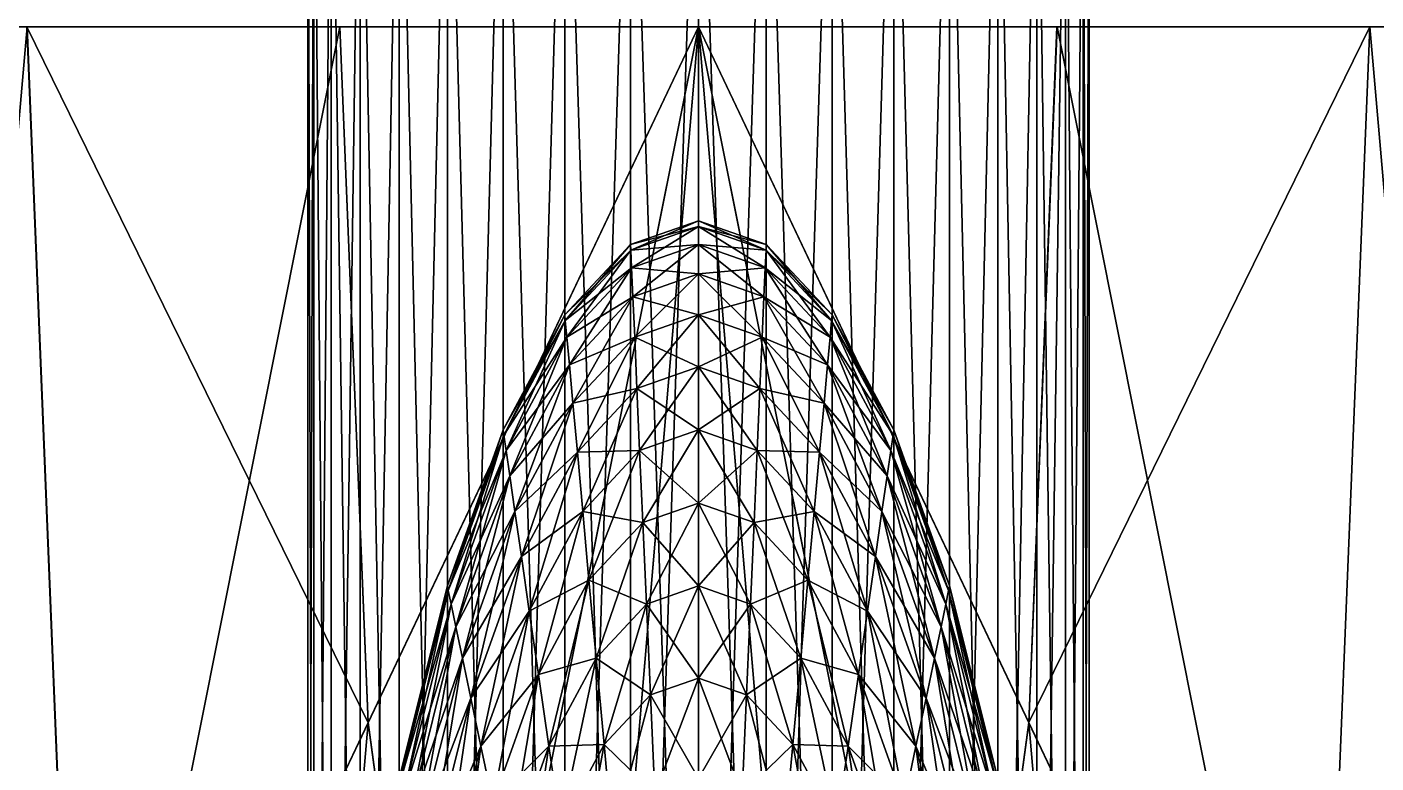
# Model space of a CAD drawing. Header units: metres. Extents: x -4.87 to 4.87, y -6.04 to 1.46.
# Drawn here: x -0.688 to 0.694, y -1.798 to -1.044 of the extents above; entities that cross this region are included whole.
import ezdxf

# ---------------------------------------------------------------- set-up
doc = ezdxf.new("R2010")
doc.units = ezdxf.units.M

msp = doc.modelspace()

# ---------------------------------------------------------------- linework, layer by layer
at = {"layer": 'Cylinder 2'}
for points in [[(-0.4, -2.8259, 0.3561), (-0.3939, -0.6859, 0.4256), (-0.3939, -2.8259, 0.4256)], [(-0.4, -2.8259, 0.3561), (-0.4, -0.6859, 0.3561), (-0.3939, -0.6859, 0.4256)], [(-0.3939, -2.8259, 0.2867), (-0.4, -0.6859, 0.3561), (-0.4, -2.8259, 0.3561)], [(-0.3939, -2.8259, 0.2867), (-0.3939, -0.6859, 0.2867), (-0.4, -0.6859, 0.3561)], [(-0.3939, -2.8259, 0.4256), (-0.3759, -0.6859, 0.4929), (-0.3759, -2.8259, 0.4929)], [(-0.3939, -2.8259, 0.4256), (-0.3939, -0.6859, 0.4256), (-0.3759, -0.6859, 0.4929)], [(-0.3759, -2.8259, 0.2193), (-0.3939, -0.6859, 0.2867), (-0.3939, -2.8259, 0.2867)], [(-0.3759, -2.8259, 0.2193), (-0.3759, -0.6859, 0.2193), (-0.3939, -0.6859, 0.2867)], [(-0.3759, -2.8259, 0.4929), (-0.3464, -0.6859, 0.5561), (-0.3464, -2.8259, 0.5561)], [(-0.3759, -2.8259, 0.4929), (-0.3759, -0.6859, 0.4929), (-0.3464, -0.6859, 0.5561)], [(-0.3464, -2.8259, 0.1561), (-0.3759, -0.6859, 0.2193), (-0.3759, -2.8259, 0.2193)], [(-0.3464, -2.8259, 0.1561), (-0.3464, -0.6859, 0.1561), (-0.3759, -0.6859, 0.2193)], [(-0.3464, -2.8259, 0.5561), (-0.3064, -0.6859, 0.6132), (-0.3064, -2.8259, 0.6132)], [(-0.3464, -2.8259, 0.5561), (-0.3464, -0.6859, 0.5561), (-0.3064, -0.6859, 0.6132)], [(-0.3064, -2.8259, 0.099), (-0.3464, -0.6859, 0.1561), (-0.3464, -2.8259, 0.1561)], [(-0.3064, -2.8259, 0.099), (-0.3064, -0.6859, 0.099), (-0.3464, -0.6859, 0.1561)], [(-0.3064, -2.8259, 0.6132), (-0.2571, -0.6859, 0.6625), (-0.2571, -2.8259, 0.6625)], [(-0.3064, -2.8259, 0.6132), (-0.3064, -0.6859, 0.6132), (-0.2571, -0.6859, 0.6625)], [(-0.2571, -2.8259, 0.0497), (-0.3064, -0.6859, 0.099), (-0.3064, -2.8259, 0.099)], [(-0.2571, -2.8259, 0.0497), (-0.2571, -0.6859, 0.0497), (-0.3064, -0.6859, 0.099)], [(-0.2571, -2.8259, 0.6625), (-0.2, -0.6859, 0.7025), (-0.2, -2.8259, 0.7025)], [(-0.2571, -2.8259, 0.6625), (-0.2571, -0.6859, 0.6625), (-0.2, -0.6859, 0.7025)], [(-0.2, -2.8259, 0.0097), (-0.2571, -0.6859, 0.0497), (-0.2571, -2.8259, 0.0497)], [(-0.2, -2.8259, 0.0097), (-0.2, -0.6859, 0.0097), (-0.2571, -0.6859, 0.0497)], [(-0.2, -2.8259, 0.7025), (-0.1368, -0.6859, 0.732), (-0.1368, -2.8259, 0.732)], [(-0.2, -2.8259, 0.7025), (-0.2, -0.6859, 0.7025), (-0.1368, -0.6859, 0.732)], [(-0.1368, -2.8259, -0.0198), (-0.2, -0.6859, 0.0097), (-0.2, -2.8259, 0.0097)], [(-0.1368, -2.8259, -0.0198), (-0.1368, -0.6859, -0.0198), (-0.2, -0.6859, 0.0097)], [(-0.1368, -2.8259, 0.732), (-0.0695, -0.6859, 0.75), (-0.0695, -2.8259, 0.75)], [(-0.1368, -2.8259, 0.732), (-0.1368, -0.6859, 0.732), (-0.0695, -0.6859, 0.75)], [(-0.0695, -2.8259, -0.0378), (-0.1368, -0.6859, -0.0198), (-0.1368, -2.8259, -0.0198)], [(-0.0695, -2.8259, -0.0378), (-0.0695, -0.6859, -0.0378), (-0.1368, -0.6859, -0.0198)], [(-0.0695, -2.8259, 0.75), (0, -0.6859, 0.7561), (0, -2.8259, 0.7561)], [(-0.0695, -2.8259, 0.75), (-0.0695, -0.6859, 0.75), (0, -0.6859, 0.7561)], [(0, -2.8259, -0.0439), (-0.0695, -0.6859, -0.0378), (-0.0695, -2.8259, -0.0378)], [(0, -2.8259, -0.0439), (0, -0.6859, -0.0439), (-0.0695, -0.6859, -0.0378)], [(0.0695, -2.8259, -0.0378), (0, -0.6859, -0.0439), (0, -2.8259, -0.0439)], [(0.0695, -2.8259, -0.0378), (0.0695, -0.6859, -0.0378), (0, -0.6859, -0.0439)], [(0, -2.8259, 0.7561), (0.0695, -0.6859, 0.75), (0.0695, -2.8259, 0.75)], [(0, -2.8259, 0.7561), (0, -0.6859, 0.7561), (0.0695, -0.6859, 0.75)], [(0.1368, -2.8259, -0.0198), (0.0695, -0.6859, -0.0378), (0.0695, -2.8259, -0.0378)], [(0.1368, -2.8259, -0.0198), (0.1368, -0.6859, -0.0198), (0.0695, -0.6859, -0.0378)], [(0.0695, -2.8259, 0.75), (0.1368, -0.6859, 0.732), (0.1368, -2.8259, 0.732)], [(0.0695, -2.8259, 0.75), (0.0695, -0.6859, 0.75), (0.1368, -0.6859, 0.732)], [(0.2, -2.8259, 0.0097), (0.1368, -0.6859, -0.0198), (0.1368, -2.8259, -0.0198)], [(0.2, -2.8259, 0.0097), (0.2, -0.6859, 0.0097), (0.1368, -0.6859, -0.0198)], [(0.1368, -2.8259, 0.732), (0.2, -0.6859, 0.7025), (0.2, -2.8259, 0.7025)], [(0.1368, -2.8259, 0.732), (0.1368, -0.6859, 0.732), (0.2, -0.6859, 0.7025)], [(0.2571, -2.8259, 0.0497), (0.2, -0.6859, 0.0097), (0.2, -2.8259, 0.0097)], [(0.2571, -2.8259, 0.0497), (0.2571, -0.6859, 0.0497), (0.2, -0.6859, 0.0097)], [(0.2, -2.8259, 0.7025), (0.2571, -0.6859, 0.6625), (0.2571, -2.8259, 0.6625)], [(0.2, -2.8259, 0.7025), (0.2, -0.6859, 0.7025), (0.2571, -0.6859, 0.6625)], [(0.3064, -2.8259, 0.099), (0.2571, -0.6859, 0.0497), (0.2571, -2.8259, 0.0497)], [(0.3064, -2.8259, 0.099), (0.3064, -0.6859, 0.099), (0.2571, -0.6859, 0.0497)], [(0.2571, -2.8259, 0.6625), (0.3064, -0.6859, 0.6132), (0.3064, -2.8259, 0.6132)], [(0.2571, -2.8259, 0.6625), (0.2571, -0.6859, 0.6625), (0.3064, -0.6859, 0.6132)], [(0.3464, -2.8259, 0.1561), (0.3064, -0.6859, 0.099), (0.3064, -2.8259, 0.099)], [(0.3464, -2.8259, 0.1561), (0.3464, -0.6859, 0.1561), (0.3064, -0.6859, 0.099)], [(0.3064, -2.8259, 0.6132), (0.3464, -0.6859, 0.5561), (0.3464, -2.8259, 0.5561)], [(0.3064, -2.8259, 0.6132), (0.3064, -0.6859, 0.6132), (0.3464, -0.6859, 0.5561)], [(0.3759, -2.8259, 0.2193), (0.3464, -0.6859, 0.1561), (0.3464, -2.8259, 0.1561)], [(0.3759, -2.8259, 0.2193), (0.3759, -0.6859, 0.2193), (0.3464, -0.6859, 0.1561)], [(0.3464, -2.8259, 0.5561), (0.3759, -0.6859, 0.4929), (0.3759, -2.8259, 0.4929)], [(0.3464, -2.8259, 0.5561), (0.3464, -0.6859, 0.5561), (0.3759, -0.6859, 0.4929)], [(0.3939, -2.8259, 0.2867), (0.3759, -0.6859, 0.2193), (0.3759, -2.8259, 0.2193)], [(0.3939, -2.8259, 0.2867), (0.3939, -0.6859, 0.2867), (0.3759, -0.6859, 0.2193)], [(0.3759, -2.8259, 0.4929), (0.3939, -0.6859, 0.4256), (0.3939, -2.8259, 0.4256)], [(0.3759, -2.8259, 0.4929), (0.3759, -0.6859, 0.4929), (0.3939, -0.6859, 0.4256)], [(0.4, -2.8259, 0.3561), (0.3939, -0.6859, 0.2867), (0.3939, -2.8259, 0.2867)], [(0.4, -2.8259, 0.3561), (0.4, -0.6859, 0.3561), (0.3939, -0.6859, 0.2867)], [(0.3939, -2.8259, 0.4256), (0.4, -0.6859, 0.3561), (0.4, -2.8259, 0.3561)], [(0.3939, -2.8259, 0.4256), (0.3939, -0.6859, 0.4256), (0.4, -0.6859, 0.3561)]]:
    msp.add_3dface(points, dxfattribs=at)
at = {"layer": 'Sphere'}
for points in [[(-0.6333, -2.3787, 0.5163), (-0.9141, -1.044, 0.3591), (-0.6875, -1.044, 0.5163)], [(-0.6333, -2.3787, 0.5163), (-0.8419, -2.8186, 0.3591), (-0.9141, -1.044, 0.3591)], [(-0.8419, -2.8185, -0.0608), (-0.6874, -1.044, -0.2181), (-0.914, -1.044, -0.0608)], [(-0.8419, -2.8185, -0.0608), (-0.6332, -2.3786, -0.2181), (-0.6874, -1.044, -0.2181)], [(-0.3382, -1.7569, 0.6149), (-0.6875, -1.044, 0.5163), (-0.3672, -1.044, 0.6149)], [(-0.3382, -1.7569, 0.6149), (-0.6333, -2.3787, 0.5163), (-0.6875, -1.044, 0.5163)], [(-0.6332, -2.3786, -0.2181), (-0.3671, -1.044, -0.3167), (-0.6874, -1.044, -0.2181)], [(-0.6332, -2.3786, -0.2181), (-0.3382, -1.7567, -0.3167), (-0.3671, -1.044, -0.3167)], [(0, -1.044, 0.6491), (-0.3672, -1.044, 0.6149), (0, -1.044, 0.6491)], [(0, -1.044, 0.6491), (-0.3382, -1.7569, 0.6149), (-0.3672, -1.044, 0.6149)], [(-0.3382, -1.7567, -0.3167), (0, -1.044, -0.3509), (-0.3671, -1.044, -0.3167)], [(0, -1.044, 0.6491), (-0.3382, -1.7569, 0.6149), (0, -1.044, 0.6491)], [(0, -1.044, 0.6491), (-0.2593, -2.3406, 0.6149), (-0.3382, -1.7569, 0.6149)], [(-0.3382, -1.7567, -0.3167), (0, -1.044, -0.3509), (0, -1.044, -0.3509)], [(-0.2593, -2.3404, -0.3167), (0, -1.044, -0.3509), (-0.3382, -1.7567, -0.3167)], [(0, -1.044, 0.6491), (-0.2593, -2.3406, 0.6149), (0, -1.044, 0.6491)], [(0, -1.044, 0.6491), (-0.1426, -2.7351, 0.6149), (-0.2593, -2.3406, 0.6149)], [(-0.2593, -2.3404, -0.3167), (0, -1.044, -0.3509), (0, -1.044, -0.3509)], [(-0.1425, -2.7348, -0.3167), (0, -1.044, -0.3509), (-0.2593, -2.3404, -0.3167)], [(0, -1.044, 0.6491), (-0.1426, -2.7351, 0.6149), (0, -1.044, 0.6491)], [(0, -1.044, 0.6491), (0, -2.8799, 0.6149), (-0.1426, -2.7351, 0.6149)], [(-0.1425, -2.7348, -0.3167), (0, -1.044, -0.3509), (0, -1.044, -0.3509)], [(0, -2.8796, -0.3167), (0, -1.044, -0.3509), (-0.1425, -2.7348, -0.3167)], [(0, -1.044, 0.6491), (0, -2.8799, 0.6149), (0, -1.044, 0.6491)], [(0, -1.044, 0.6491), (0.1426, -2.7351, 0.6149), (0, -2.8799, 0.6149)], [(0, -1.044, 0.6491), (0.1426, -2.7351, 0.6149), (0, -1.044, 0.6491)], [(0, -1.044, 0.6491), (0.2593, -2.3406, 0.6149), (0.1426, -2.7351, 0.6149)], [(0, -1.044, 0.6491), (0.2593, -2.3406, 0.6149), (0, -1.044, 0.6491)], [(0, -1.044, 0.6491), (0.3382, -1.7569, 0.6149), (0.2593, -2.3406, 0.6149)], [(0, -1.044, 0.6491), (0.3382, -1.7569, 0.6149), (0, -1.044, 0.6491)], [(0, -1.044, 0.6491), (0.3672, -1.044, 0.6149), (0.3382, -1.7569, 0.6149)], [(0, -2.8796, -0.3167), (0, -1.044, -0.3509), (0, -1.044, -0.3509)], [(0.1426, -2.7348, -0.3167), (0, -1.044, -0.3509), (0, -2.8796, -0.3167)], [(0.1426, -2.7348, -0.3167), (0, -1.044, -0.3509), (0, -1.044, -0.3509)], [(0.2593, -2.3404, -0.3167), (0, -1.044, -0.3509), (0.1426, -2.7348, -0.3167)], [(0.2593, -2.3404, -0.3167), (0, -1.044, -0.3509), (0, -1.044, -0.3509)], [(0.3382, -1.7567, -0.3167), (0, -1.044, -0.3509), (0.2593, -2.3404, -0.3167)], [(0.3382, -1.7567, -0.3167), (0, -1.044, -0.3509), (0, -1.044, -0.3509)], [(0.3671, -1.044, -0.3167), (0, -1.044, -0.3509), (0.3382, -1.7567, -0.3167)], [(0.3671, -1.044, -0.3167), (0, -1.044, -0.3509), (0, -1.044, -0.3509)], [(0.3672, -1.044, 0.6149), (0.6333, -2.3787, 0.5163), (0.3382, -1.7569, 0.6149)], [(0.6874, -1.044, -0.2181), (0.3382, -1.7567, -0.3167), (0.6332, -2.3786, -0.2181)], [(0.6874, -1.044, -0.2181), (0.3671, -1.044, -0.3167), (0.3382, -1.7567, -0.3167)], [(0.3672, -1.044, 0.6149), (0.6875, -1.044, 0.5163), (0.6333, -2.3787, 0.5163)], [(0.914, -1.044, -0.0608), (0.6332, -2.3786, -0.2181), (0.8419, -2.8185, -0.0608)], [(0.914, -1.044, -0.0608), (0.6874, -1.044, -0.2181), (0.6332, -2.3786, -0.2181)], [(0.6875, -1.044, 0.5163), (0.8419, -2.8186, 0.3591), (0.6333, -2.3787, 0.5163)], [(0.6875, -1.044, 0.5163), (0.9141, -1.044, 0.3591), (0.8419, -2.8186, 0.3591)], [(-0.2593, -2.3406, 0.6149), (-0.6333, -2.3787, 0.5163), (-0.3382, -1.7569, 0.6149)], [(-0.4855, -3.4715, -0.2181), (-0.3382, -1.7567, -0.3167), (-0.6332, -2.3786, -0.2181)], [(-0.4855, -3.4715, -0.2181), (-0.2593, -2.3404, -0.3167), (-0.3382, -1.7567, -0.3167)], [(0.6332, -2.3786, -0.2181), (0.3382, -1.7567, -0.3167), (0.2593, -2.3404, -0.3167)], [(0.3382, -1.7569, 0.6149), (0.4856, -3.4717, 0.5163), (0.2593, -2.3406, 0.6149)], [(0.3382, -1.7569, 0.6149), (0.6333, -2.3787, 0.5163), (0.4856, -3.4717, 0.5163)]]:
    msp.add_3dface(points, dxfattribs=at)
at = {"layer": 'Sphere 1'}
for points in [[(-0.0692, -1.2728, 0.3904), (-0.0695, -1.2668, 0.3556), (0, -1.2425, 0.3556)], [(-0.0695, -1.2668, 0.3556), (0, -1.2486, 0.3207), (0, -1.2425, 0.3556)], [(-0.0692, -1.2728, 0.3904), (0, -1.2425, 0.3556), (0, -1.2486, 0.3904)], [(0, -1.2486, 0.3904), (0, -1.2425, 0.3556), (0.0695, -1.2668, 0.3556)], [(0, -1.2425, 0.3556), (0.0692, -1.2728, 0.3207), (0.0695, -1.2668, 0.3556)], [(0, -1.2425, 0.3556), (0, -1.2486, 0.3207), (0.0692, -1.2728, 0.3207)], [(-0.0695, -1.2668, 0.3556), (-0.0692, -1.2728, 0.3207), (0, -1.2486, 0.3207)], [(-0.0684, -1.2907, 0.425), (-0.0692, -1.2728, 0.3904), (0, -1.2486, 0.3904)], [(-0.0692, -1.2728, 0.3207), (0, -1.2668, 0.2861), (0, -1.2486, 0.3207)], [(-0.0684, -1.2907, 0.425), (0, -1.2486, 0.3904), (0, -1.2668, 0.425)], [(0, -1.2668, 0.425), (0, -1.2486, 0.3904), (0.0692, -1.2728, 0.3904)], [(0, -1.2486, 0.3904), (0.0695, -1.2668, 0.3556), (0.0692, -1.2728, 0.3904)], [(0, -1.2486, 0.3207), (0.0684, -1.2907, 0.2861), (0.0692, -1.2728, 0.3207)], [(0, -1.2486, 0.3207), (0, -1.2668, 0.2861), (0.0684, -1.2907, 0.2861)], [(-0.1363, -1.3447, 0.3904), (-0.1368, -1.339, 0.3556), (-0.0695, -1.2668, 0.3556)], [(-0.1368, -1.339, 0.3556), (-0.0692, -1.2728, 0.3207), (-0.0695, -1.2668, 0.3556)], [(-0.1363, -1.3447, 0.3904), (-0.0695, -1.2668, 0.3556), (-0.0692, -1.2728, 0.3904)], [(-0.0692, -1.2728, 0.3207), (-0.0684, -1.2907, 0.2861), (0, -1.2668, 0.2861)], [(-0.0671, -1.3205, 0.4591), (-0.0684, -1.2907, 0.425), (0, -1.2668, 0.425)], [(-0.0684, -1.2907, 0.2861), (0, -1.297, 0.2521), (0, -1.2668, 0.2861)], [(-0.0671, -1.3205, 0.4591), (0, -1.2668, 0.425), (0, -1.297, 0.4591)], [(0, -1.297, 0.4591), (0, -1.2668, 0.425), (0.0684, -1.2907, 0.425)], [(0, -1.2668, 0.425), (0.0692, -1.2728, 0.3904), (0.0684, -1.2907, 0.425)], [(0, -1.2668, 0.2861), (0.0671, -1.3205, 0.2521), (0.0684, -1.2907, 0.2861)], [(0, -1.2668, 0.2861), (0, -1.297, 0.2521), (0.0671, -1.3205, 0.2521)], [(0.0692, -1.2728, 0.3904), (0.0695, -1.2668, 0.3556), (0.1368, -1.339, 0.3556)], [(0.0695, -1.2668, 0.3556), (0.0692, -1.2728, 0.3207), (0.1363, -1.3447, 0.3207)], [(0.0695, -1.2668, 0.3556), (0.1363, -1.3447, 0.3207), (0.1368, -1.339, 0.3556)], [(-0.1368, -1.339, 0.3556), (-0.1363, -1.3447, 0.3207), (-0.0692, -1.2728, 0.3207)], [(-0.1347, -1.3618, 0.425), (-0.1363, -1.3447, 0.3904), (-0.0692, -1.2728, 0.3904)], [(-0.1363, -1.3447, 0.3207), (-0.0684, -1.2907, 0.2861), (-0.0692, -1.2728, 0.3207)], [(-0.1347, -1.3618, 0.425), (-0.0692, -1.2728, 0.3904), (-0.0684, -1.2907, 0.425)], [(0.0684, -1.2907, 0.425), (0.0692, -1.2728, 0.3904), (0.1363, -1.3447, 0.3904)], [(0.0692, -1.2728, 0.3207), (0.0684, -1.2907, 0.2861), (0.1347, -1.3618, 0.2861)], [(0.0692, -1.2728, 0.3904), (0.1368, -1.339, 0.3556), (0.1363, -1.3447, 0.3904)], [(0.0692, -1.2728, 0.3207), (0.1347, -1.3618, 0.2861), (0.1363, -1.3447, 0.3207)], [(-0.1363, -1.3447, 0.3207), (-0.1347, -1.3618, 0.2861), (-0.0684, -1.2907, 0.2861)], [(-0.1321, -1.3902, 0.4591), (-0.1347, -1.3618, 0.425), (-0.0684, -1.2907, 0.425)], [(-0.1347, -1.3618, 0.2861), (-0.0671, -1.3205, 0.2521), (-0.0684, -1.2907, 0.2861)], [(-0.1321, -1.3902, 0.4591), (-0.0684, -1.2907, 0.425), (-0.0671, -1.3205, 0.4591)], [(-0.0684, -1.2907, 0.2861), (-0.0671, -1.3205, 0.2521), (0, -1.297, 0.2521)], [(-0.0653, -1.3618, 0.4924), (-0.0671, -1.3205, 0.4591), (0, -1.297, 0.4591)], [(-0.0671, -1.3205, 0.2521), (0, -1.339, 0.2188), (0, -1.297, 0.2521)], [(-0.0653, -1.3618, 0.4924), (0, -1.297, 0.4591), (0, -1.339, 0.4924)], [(0, -1.297, 0.4591), (0.0684, -1.2907, 0.425), (0.0671, -1.3205, 0.4591)], [(0, -1.339, 0.4924), (0, -1.297, 0.4591), (0.0671, -1.3205, 0.4591)], [(0, -1.297, 0.2521), (0.0653, -1.3618, 0.2188), (0.0671, -1.3205, 0.2521)], [(0, -1.297, 0.2521), (0, -1.339, 0.2188), (0.0653, -1.3618, 0.2188)], [(0.0671, -1.3205, 0.4591), (0.0684, -1.2907, 0.425), (0.1347, -1.3618, 0.425)], [(0.0684, -1.2907, 0.2861), (0.0671, -1.3205, 0.2521), (0.1321, -1.3902, 0.2521)], [(0.0684, -1.2907, 0.425), (0.1363, -1.3447, 0.3904), (0.1347, -1.3618, 0.425)], [(0.0684, -1.2907, 0.2861), (0.1321, -1.3902, 0.2521), (0.1347, -1.3618, 0.2861)], [(-0.1347, -1.3618, 0.2861), (-0.1321, -1.3902, 0.2521), (-0.0671, -1.3205, 0.2521)], [(-0.1286, -1.4296, 0.4924), (-0.1321, -1.3902, 0.4591), (-0.0671, -1.3205, 0.4591)], [(-0.1321, -1.3902, 0.2521), (-0.0653, -1.3618, 0.2188), (-0.0671, -1.3205, 0.2521)], [(-0.1286, -1.4296, 0.4924), (-0.0671, -1.3205, 0.4591), (-0.0653, -1.3618, 0.4924)], [(-0.0671, -1.3205, 0.2521), (-0.0653, -1.3618, 0.2188), (0, -1.339, 0.2188)], [(0, -1.339, 0.4924), (0.0671, -1.3205, 0.4591), (0.0653, -1.3618, 0.4924)], [(0.0653, -1.3618, 0.4924), (0.0671, -1.3205, 0.4591), (0.1321, -1.3902, 0.4591)], [(0.0671, -1.3205, 0.2521), (0.0653, -1.3618, 0.2188), (0.1286, -1.4296, 0.2188)], [(0.0671, -1.3205, 0.4591), (0.1347, -1.3618, 0.425), (0.1321, -1.3902, 0.4591)], [(0.0671, -1.3205, 0.2521), (0.1286, -1.4296, 0.2188), (0.1321, -1.3902, 0.2521)], [(-0.1992, -1.4621, 0.3904), (-0.2, -1.4568, 0.3556), (-0.1368, -1.339, 0.3556)], [(-0.2, -1.4568, 0.3556), (-0.1363, -1.3447, 0.3207), (-0.1368, -1.339, 0.3556)], [(-0.1992, -1.4621, 0.3904), (-0.1368, -1.339, 0.3556), (-0.1363, -1.3447, 0.3904)], [(-0.063, -1.4144, 0.5246), (-0.0653, -1.3618, 0.4924), (0, -1.339, 0.4924)], [(-0.0653, -1.3618, 0.2188), (0, -1.3924, 0.1865), (0, -1.339, 0.2188)], [(-0.063, -1.4144, 0.5246), (0, -1.339, 0.4924), (0, -1.3924, 0.5246)], [(0, -1.3924, 0.5246), (0, -1.339, 0.4924), (0.0653, -1.3618, 0.4924)], [(0, -1.339, 0.2188), (0.063, -1.4144, 0.1865), (0.0653, -1.3618, 0.2188)], [(0, -1.339, 0.2188), (0, -1.3924, 0.1865), (0.063, -1.4144, 0.1865)], [(0.1363, -1.3447, 0.3904), (0.1368, -1.339, 0.3556), (0.2, -1.4568, 0.3556)], [(0.1368, -1.339, 0.3556), (0.1363, -1.3447, 0.3207), (0.1992, -1.4621, 0.3207)], [(0.1368, -1.339, 0.3556), (0.1992, -1.4621, 0.3207), (0.2, -1.4568, 0.3556)], [(-0.2, -1.4568, 0.3556), (-0.1992, -1.4621, 0.3207), (-0.1363, -1.3447, 0.3207)], [(-0.197, -1.4779, 0.425), (-0.1992, -1.4621, 0.3904), (-0.1363, -1.3447, 0.3904)], [(-0.1992, -1.4621, 0.3207), (-0.1347, -1.3618, 0.2861), (-0.1363, -1.3447, 0.3207)], [(-0.197, -1.4779, 0.425), (-0.1363, -1.3447, 0.3904), (-0.1347, -1.3618, 0.425)], [(0.1347, -1.3618, 0.425), (0.1363, -1.3447, 0.3904), (0.1992, -1.4621, 0.3904)], [(0.1363, -1.3447, 0.3207), (0.1347, -1.3618, 0.2861), (0.197, -1.4779, 0.2861)], [(0.1363, -1.3447, 0.3904), (0.2, -1.4568, 0.3556), (0.1992, -1.4621, 0.3904)], [(0.1363, -1.3447, 0.3207), (0.197, -1.4779, 0.2861), (0.1992, -1.4621, 0.3207)], [(-0.1992, -1.4621, 0.3207), (-0.197, -1.4779, 0.2861), (-0.1347, -1.3618, 0.2861)], [(-0.1932, -1.504, 0.4591), (-0.197, -1.4779, 0.425), (-0.1347, -1.3618, 0.425)], [(-0.197, -1.4779, 0.2861), (-0.1321, -1.3902, 0.2521), (-0.1347, -1.3618, 0.2861)], [(-0.1932, -1.504, 0.4591), (-0.1347, -1.3618, 0.425), (-0.1321, -1.3902, 0.4591)], [(-0.1321, -1.3902, 0.2521), (-0.1286, -1.4296, 0.2188), (-0.0653, -1.3618, 0.2188)], [(-0.124, -1.4798, 0.5246), (-0.1286, -1.4296, 0.4924), (-0.0653, -1.3618, 0.4924)], [(-0.1286, -1.4296, 0.2188), (-0.063, -1.4144, 0.1865), (-0.0653, -1.3618, 0.2188)], [(-0.124, -1.4798, 0.5246), (-0.0653, -1.3618, 0.4924), (-0.063, -1.4144, 0.5246)], [(-0.0653, -1.3618, 0.2188), (-0.063, -1.4144, 0.1865), (0, -1.3924, 0.1865)], [(0, -1.3924, 0.5246), (0.0653, -1.3618, 0.4924), (0.063, -1.4144, 0.5246)], [(0.063, -1.4144, 0.5246), (0.0653, -1.3618, 0.4924), (0.1286, -1.4296, 0.4924)], [(0.0653, -1.3618, 0.2188), (0.063, -1.4144, 0.1865), (0.124, -1.4798, 0.1865)], [(0.0653, -1.3618, 0.4924), (0.1321, -1.3902, 0.4591), (0.1286, -1.4296, 0.4924)], [(0.0653, -1.3618, 0.2188), (0.124, -1.4798, 0.1865), (0.1286, -1.4296, 0.2188)], [(0.1321, -1.3902, 0.4591), (0.1347, -1.3618, 0.425), (0.197, -1.4779, 0.425)], [(0.1347, -1.3618, 0.2861), (0.1321, -1.3902, 0.2521), (0.1932, -1.504, 0.2521)], [(0.1347, -1.3618, 0.425), (0.1992, -1.4621, 0.3904), (0.197, -1.4779, 0.425)], [(0.1347, -1.3618, 0.2861), (0.1932, -1.504, 0.2521), (0.197, -1.4779, 0.2861)], [(-0.197, -1.4779, 0.2861), (-0.1932, -1.504, 0.2521), (-0.1321, -1.3902, 0.2521)], [(-0.1879, -1.5404, 0.4924), (-0.1932, -1.504, 0.4591), (-0.1321, -1.3902, 0.4591)], [(-0.1932, -1.504, 0.2521), (-0.1286, -1.4296, 0.2188), (-0.1321, -1.3902, 0.2521)], [(-0.1879, -1.5404, 0.4924), (-0.1321, -1.3902, 0.4591), (-0.1286, -1.4296, 0.4924)], [(-0.0602, -1.4779, 0.5556), (-0.063, -1.4144, 0.5246), (0, -1.3924, 0.5246)], [(-0.063, -1.4144, 0.1865), (0, -1.4568, 0.1556), (0, -1.3924, 0.1865)], [(-0.0602, -1.4779, 0.5556), (0, -1.3924, 0.5246), (0, -1.4568, 0.5556)], [(0, -1.4568, 0.5556), (0, -1.3924, 0.5246), (0.063, -1.4144, 0.5246)], [(0, -1.3924, 0.1865), (0.0602, -1.4779, 0.1556), (0.063, -1.4144, 0.1865)], [(0, -1.3924, 0.1865), (0, -1.4568, 0.1556), (0.0602, -1.4779, 0.1556)], [(0.1286, -1.4296, 0.4924), (0.1321, -1.3902, 0.4591), (0.1932, -1.504, 0.4591)], [(0.1321, -1.3902, 0.2521), (0.1286, -1.4296, 0.2188), (0.1879, -1.5404, 0.2188)], [(0.1321, -1.3902, 0.4591), (0.197, -1.4779, 0.425), (0.1932, -1.504, 0.4591)], [(0.1321, -1.3902, 0.2521), (0.1879, -1.5404, 0.2188), (0.1932, -1.504, 0.2521)], [(-0.1286, -1.4296, 0.2188), (-0.124, -1.4798, 0.1865), (-0.063, -1.4144, 0.1865)], [(-0.1185, -1.5404, 0.5556), (-0.124, -1.4798, 0.5246), (-0.063, -1.4144, 0.5246)], [(-0.124, -1.4798, 0.1865), (-0.0602, -1.4779, 0.1556), (-0.063, -1.4144, 0.1865)], [(-0.1185, -1.5404, 0.5556), (-0.063, -1.4144, 0.5246), (-0.0602, -1.4779, 0.5556)], [(-0.063, -1.4144, 0.1865), (-0.0602, -1.4779, 0.1556), (0, -1.4568, 0.1556)], [(0, -1.4568, 0.5556), (0.063, -1.4144, 0.5246), (0.0602, -1.4779, 0.5556)], [(0.0602, -1.4779, 0.5556), (0.063, -1.4144, 0.5246), (0.124, -1.4798, 0.5246)], [(0.063, -1.4144, 0.1865), (0.0602, -1.4779, 0.1556), (0.1185, -1.5404, 0.1556)], [(0.063, -1.4144, 0.5246), (0.1286, -1.4296, 0.4924), (0.124, -1.4798, 0.5246)], [(0.063, -1.4144, 0.1865), (0.1185, -1.5404, 0.1556), (0.124, -1.4798, 0.1865)], [(-0.1932, -1.504, 0.2521), (-0.1879, -1.5404, 0.2188), (-0.1286, -1.4296, 0.2188)], [(-0.1813, -1.5867, 0.5246), (-0.1879, -1.5404, 0.4924), (-0.1286, -1.4296, 0.4924)], [(-0.1879, -1.5404, 0.2188), (-0.124, -1.4798, 0.1865), (-0.1286, -1.4296, 0.2188)], [(-0.1813, -1.5867, 0.5246), (-0.1286, -1.4296, 0.4924), (-0.124, -1.4798, 0.5246)], [(0.124, -1.4798, 0.5246), (0.1286, -1.4296, 0.4924), (0.1879, -1.5404, 0.4924)], [(0.1286, -1.4296, 0.2188), (0.124, -1.4798, 0.1865), (0.1813, -1.5867, 0.1865)], [(0.1286, -1.4296, 0.4924), (0.1932, -1.504, 0.4591), (0.1879, -1.5404, 0.4924)], [(0.1286, -1.4296, 0.2188), (0.1813, -1.5867, 0.1865), (0.1879, -1.5404, 0.2188)], [(-0.2561, -1.6215, 0.3904), (-0.2571, -1.6168, 0.3556), (-0.2, -1.4568, 0.3556)], [(-0.2571, -1.6168, 0.3556), (-0.1992, -1.4621, 0.3207), (-0.2, -1.4568, 0.3556)], [(-0.2571, -1.6168, 0.3556), (-0.2561, -1.6215, 0.3207), (-0.1992, -1.4621, 0.3207)], [(-0.2561, -1.6215, 0.3904), (-0.2, -1.4568, 0.3556), (-0.1992, -1.4621, 0.3904)], [(-0.2532, -1.6354, 0.425), (-0.2561, -1.6215, 0.3904), (-0.1992, -1.4621, 0.3904)], [(-0.2561, -1.6215, 0.3207), (-0.197, -1.4779, 0.2861), (-0.1992, -1.4621, 0.3207)], [(-0.2532, -1.6354, 0.425), (-0.1992, -1.4621, 0.3904), (-0.197, -1.4779, 0.425)], [(-0.0569, -1.5517, 0.585), (-0.0602, -1.4779, 0.5556), (0, -1.4568, 0.5556)], [(-0.0602, -1.4779, 0.1556), (0, -1.5318, 0.1261), (0, -1.4568, 0.1556)], [(-0.0569, -1.5517, 0.585), (0, -1.4568, 0.5556), (0, -1.5318, 0.585)], [(0, -1.5318, 0.585), (0, -1.4568, 0.5556), (0.0602, -1.4779, 0.5556)], [(0, -1.4568, 0.1556), (0.0569, -1.5517, 0.1261), (0.0602, -1.4779, 0.1556)], [(0, -1.4568, 0.1556), (0, -1.5318, 0.1261), (0.0569, -1.5517, 0.1261)], [(0.197, -1.4779, 0.425), (0.1992, -1.4621, 0.3904), (0.2561, -1.6215, 0.3904)], [(0.1992, -1.4621, 0.3207), (0.197, -1.4779, 0.2861), (0.2532, -1.6354, 0.2861)], [(0.1992, -1.4621, 0.3904), (0.2, -1.4568, 0.3556), (0.2571, -1.6168, 0.3556)], [(0.2, -1.4568, 0.3556), (0.1992, -1.4621, 0.3207), (0.2561, -1.6215, 0.3207)], [(0.1992, -1.4621, 0.3904), (0.2571, -1.6168, 0.3556), (0.2561, -1.6215, 0.3904)], [(0.1992, -1.4621, 0.3207), (0.2532, -1.6354, 0.2861), (0.2561, -1.6215, 0.3207)], [(0.2, -1.4568, 0.3556), (0.2561, -1.6215, 0.3207), (0.2571, -1.6168, 0.3556)], [(-0.2561, -1.6215, 0.3207), (-0.2532, -1.6354, 0.2861), (-0.197, -1.4779, 0.2861)], [(-0.2484, -1.6586, 0.4591), (-0.2532, -1.6354, 0.425), (-0.197, -1.4779, 0.425)], [(-0.2532, -1.6354, 0.2861), (-0.1932, -1.504, 0.2521), (-0.197, -1.4779, 0.2861)], [(-0.2484, -1.6586, 0.4591), (-0.197, -1.4779, 0.425), (-0.1932, -1.504, 0.4591)], [(-0.124, -1.4798, 0.1865), (-0.1185, -1.5404, 0.1556), (-0.0602, -1.4779, 0.1556)], [(-0.1121, -1.6109, 0.585), (-0.1185, -1.5404, 0.5556), (-0.0602, -1.4779, 0.5556)], [(-0.1185, -1.5404, 0.1556), (-0.0569, -1.5517, 0.1261), (-0.0602, -1.4779, 0.1556)], [(-0.1121, -1.6109, 0.585), (-0.0602, -1.4779, 0.5556), (-0.0569, -1.5517, 0.585)], [(-0.0602, -1.4779, 0.1556), (-0.0569, -1.5517, 0.1261), (0, -1.5318, 0.1261)], [(0, -1.5318, 0.585), (0.0602, -1.4779, 0.5556), (0.0569, -1.5517, 0.585)], [(0.0569, -1.5517, 0.585), (0.0602, -1.4779, 0.5556), (0.1185, -1.5404, 0.5556)], [(0.0602, -1.4779, 0.1556), (0.0569, -1.5517, 0.1261), (0.1121, -1.6109, 0.1261)], [(0.0602, -1.4779, 0.5556), (0.124, -1.4798, 0.5246), (0.1185, -1.5404, 0.5556)], [(0.0602, -1.4779, 0.1556), (0.1121, -1.6109, 0.1261), (0.1185, -1.5404, 0.1556)], [(0.1932, -1.504, 0.4591), (0.197, -1.4779, 0.425), (0.2532, -1.6354, 0.425)], [(0.197, -1.4779, 0.2861), (0.1932, -1.504, 0.2521), (0.2484, -1.6586, 0.2521)], [(0.197, -1.4779, 0.425), (0.2561, -1.6215, 0.3904), (0.2532, -1.6354, 0.425)], [(0.197, -1.4779, 0.2861), (0.2484, -1.6586, 0.2521), (0.2532, -1.6354, 0.2861)], [(-0.1879, -1.5404, 0.2188), (-0.1813, -1.5867, 0.1865), (-0.124, -1.4798, 0.1865)], [(-0.1732, -1.6425, 0.5556), (-0.1813, -1.5867, 0.5246), (-0.124, -1.4798, 0.5246)], [(-0.1813, -1.5867, 0.1865), (-0.1185, -1.5404, 0.1556), (-0.124, -1.4798, 0.1865)], [(-0.1732, -1.6425, 0.5556), (-0.124, -1.4798, 0.5246), (-0.1185, -1.5404, 0.5556)], [(0.1185, -1.5404, 0.5556), (0.124, -1.4798, 0.5246), (0.1813, -1.5867, 0.5246)], [(0.124, -1.4798, 0.1865), (0.1185, -1.5404, 0.1556), (0.1732, -1.6425, 0.1556)], [(0.124, -1.4798, 0.5246), (0.1879, -1.5404, 0.4924), (0.1813, -1.5867, 0.5246)], [(0.124, -1.4798, 0.1865), (0.1732, -1.6425, 0.1556), (0.1813, -1.5867, 0.1865)], [(-0.2532, -1.6354, 0.2861), (-0.2484, -1.6586, 0.2521), (-0.1932, -1.504, 0.2521)], [(-0.2416, -1.6907, 0.4924), (-0.2484, -1.6586, 0.4591), (-0.1932, -1.504, 0.4591)], [(-0.2484, -1.6586, 0.2521), (-0.1879, -1.5404, 0.2188), (-0.1932, -1.504, 0.2521)], [(-0.2416, -1.6907, 0.4924), (-0.1932, -1.504, 0.4591), (-0.1879, -1.5404, 0.4924)], [(0.1879, -1.5404, 0.4924), (0.1932, -1.504, 0.4591), (0.2484, -1.6586, 0.4591)], [(0.1932, -1.504, 0.2521), (0.1879, -1.5404, 0.2188), (0.2416, -1.6907, 0.2188)], [(0.1932, -1.504, 0.4591), (0.2532, -1.6354, 0.425), (0.2484, -1.6586, 0.4591)], [(0.1932, -1.504, 0.2521), (0.2416, -1.6907, 0.2188), (0.2484, -1.6586, 0.2521)], [(-0.0532, -1.6354, 0.6127), (-0.0569, -1.5517, 0.585), (0, -1.5318, 0.585)], [(-0.0569, -1.5517, 0.1261), (0, -1.6168, 0.0985), (0, -1.5318, 0.1261)], [(-0.0532, -1.6354, 0.6127), (0, -1.5318, 0.585), (0, -1.6168, 0.6127)], [(0, -1.6168, 0.6127), (0, -1.5318, 0.585), (0.0569, -1.5517, 0.585)], [(0, -1.5318, 0.1261), (0.0532, -1.6354, 0.0985), (0.0569, -1.5517, 0.1261)], [(0, -1.5318, 0.1261), (0, -1.6168, 0.0985), (0.0532, -1.6354, 0.0985)], [(-0.2484, -1.6586, 0.2521), (-0.2416, -1.6907, 0.2188), (-0.1879, -1.5404, 0.2188)], [(-0.233, -1.7316, 0.5246), (-0.2416, -1.6907, 0.4924), (-0.1879, -1.5404, 0.4924)], [(-0.2416, -1.6907, 0.2188), (-0.1813, -1.5867, 0.1865), (-0.1879, -1.5404, 0.2188)], [(-0.233, -1.7316, 0.5246), (-0.1879, -1.5404, 0.4924), (-0.1813, -1.5867, 0.5246)], [(-0.1813, -1.5867, 0.1865), (-0.1732, -1.6425, 0.1556), (-0.1185, -1.5404, 0.1556)], [(-0.1638, -1.7074, 0.585), (-0.1732, -1.6425, 0.5556), (-0.1185, -1.5404, 0.5556)], [(-0.1732, -1.6425, 0.1556), (-0.1121, -1.6109, 0.1261), (-0.1185, -1.5404, 0.1556)], [(-0.1638, -1.7074, 0.585), (-0.1185, -1.5404, 0.5556), (-0.1121, -1.6109, 0.585)], [(-0.1185, -1.5404, 0.1556), (-0.1121, -1.6109, 0.1261), (-0.0569, -1.5517, 0.1261)], [(0.0569, -1.5517, 0.585), (0.1185, -1.5404, 0.5556), (0.1121, -1.6109, 0.585)], [(0.1121, -1.6109, 0.585), (0.1185, -1.5404, 0.5556), (0.1732, -1.6425, 0.5556)], [(0.1185, -1.5404, 0.1556), (0.1121, -1.6109, 0.1261), (0.1638, -1.7074, 0.1261)], [(0.1185, -1.5404, 0.5556), (0.1813, -1.5867, 0.5246), (0.1732, -1.6425, 0.5556)], [(0.1185, -1.5404, 0.1556), (0.1638, -1.7074, 0.1261), (0.1732, -1.6425, 0.1556)], [(0.1813, -1.5867, 0.5246), (0.1879, -1.5404, 0.4924), (0.2416, -1.6907, 0.4924)], [(0.1879, -1.5404, 0.2188), (0.1813, -1.5867, 0.1865), (0.233, -1.7316, 0.1865)], [(0.1879, -1.5404, 0.4924), (0.2484, -1.6586, 0.4591), (0.2416, -1.6907, 0.4924)], [(0.1879, -1.5404, 0.2188), (0.233, -1.7316, 0.1865), (0.2416, -1.6907, 0.2188)], [(-0.1048, -1.6907, 0.6127), (-0.1121, -1.6109, 0.585), (-0.0569, -1.5517, 0.585)], [(-0.1121, -1.6109, 0.1261), (-0.0532, -1.6354, 0.0985), (-0.0569, -1.5517, 0.1261)], [(-0.1048, -1.6907, 0.6127), (-0.0569, -1.5517, 0.585), (-0.0532, -1.6354, 0.6127)], [(-0.0569, -1.5517, 0.1261), (-0.0532, -1.6354, 0.0985), (0, -1.6168, 0.0985)], [(0, -1.6168, 0.6127), (0.0569, -1.5517, 0.585), (0.0532, -1.6354, 0.6127)], [(0.0532, -1.6354, 0.6127), (0.0569, -1.5517, 0.585), (0.1121, -1.6109, 0.585)], [(0.0569, -1.5517, 0.1261), (0.0532, -1.6354, 0.0985), (0.1048, -1.6907, 0.0985)], [(0.0569, -1.5517, 0.1261), (0.1048, -1.6907, 0.0985), (0.1121, -1.6109, 0.1261)], [(-0.2416, -1.6907, 0.2188), (-0.233, -1.7316, 0.1865), (-0.1813, -1.5867, 0.1865)], [(-0.2227, -1.781, 0.5556), (-0.233, -1.7316, 0.5246), (-0.1813, -1.5867, 0.5246)], [(-0.233, -1.7316, 0.1865), (-0.1732, -1.6425, 0.1556), (-0.1813, -1.5867, 0.1865)], [(-0.2227, -1.781, 0.5556), (-0.1813, -1.5867, 0.5246), (-0.1732, -1.6425, 0.5556)], [(0.1732, -1.6425, 0.5556), (0.1813, -1.5867, 0.5246), (0.233, -1.7316, 0.5246)], [(0.1813, -1.5867, 0.1865), (0.1732, -1.6425, 0.1556), (0.2227, -1.781, 0.1556)], [(0.1813, -1.5867, 0.5246), (0.2416, -1.6907, 0.4924), (0.233, -1.7316, 0.5246)], [(0.1813, -1.5867, 0.1865), (0.2227, -1.781, 0.1556), (0.233, -1.7316, 0.1865)], [(-0.1732, -1.6425, 0.1556), (-0.1638, -1.7074, 0.1261), (-0.1121, -1.6109, 0.1261)], [(-0.1532, -1.781, 0.6127), (-0.1638, -1.7074, 0.585), (-0.1121, -1.6109, 0.585)], [(-0.1638, -1.7074, 0.1261), (-0.1048, -1.6907, 0.0985), (-0.1121, -1.6109, 0.1261)], [(-0.1532, -1.781, 0.6127), (-0.1121, -1.6109, 0.585), (-0.1048, -1.6907, 0.6127)], [(-0.1121, -1.6109, 0.1261), (-0.1048, -1.6907, 0.0985), (-0.0532, -1.6354, 0.0985)], [(0.0532, -1.6354, 0.6127), (0.1121, -1.6109, 0.585), (0.1048, -1.6907, 0.6127)], [(0.1048, -1.6907, 0.6127), (0.1121, -1.6109, 0.585), (0.1638, -1.7074, 0.585)], [(0.1121, -1.6109, 0.1261), (0.1048, -1.6907, 0.0985), (0.1532, -1.781, 0.0985)], [(0.1121, -1.6109, 0.585), (0.1732, -1.6425, 0.5556), (0.1638, -1.7074, 0.585)], [(0.1121, -1.6109, 0.1261), (0.1532, -1.781, 0.0985), (0.1638, -1.7074, 0.1261)], [(-0.3053, -1.8179, 0.3904), (-0.3064, -1.814, 0.3556), (-0.2571, -1.6168, 0.3556)], [(-0.3064, -1.814, 0.3556), (-0.2561, -1.6215, 0.3207), (-0.2571, -1.6168, 0.3556)], [(-0.3064, -1.814, 0.3556), (-0.3053, -1.8179, 0.3207), (-0.2561, -1.6215, 0.3207)], [(-0.3053, -1.8179, 0.3904), (-0.2571, -1.6168, 0.3556), (-0.2561, -1.6215, 0.3904)], [(-0.3018, -1.8296, 0.425), (-0.3053, -1.8179, 0.3904), (-0.2561, -1.6215, 0.3904)], [(-0.3053, -1.8179, 0.3207), (-0.2532, -1.6354, 0.2861), (-0.2561, -1.6215, 0.3207)], [(-0.3018, -1.8296, 0.425), (-0.2561, -1.6215, 0.3904), (-0.2532, -1.6354, 0.425)], [(-0.0491, -1.7283, 0.6384), (-0.0532, -1.6354, 0.6127), (0, -1.6168, 0.6127)], [(-0.0532, -1.6354, 0.0985), (0, -1.7111, 0.0727), (0, -1.6168, 0.0985)], [(-0.0491, -1.7283, 0.6384), (0, -1.6168, 0.6127), (0, -1.7111, 0.6384)], [(0, -1.7111, 0.6384), (0, -1.6168, 0.6127), (0.0532, -1.6354, 0.6127)], [(0, -1.6168, 0.0985), (0.0491, -1.7283, 0.0727), (0.0532, -1.6354, 0.0985)], [(0, -1.6168, 0.0985), (0, -1.7111, 0.0727), (0.0491, -1.7283, 0.0727)], [(0.2532, -1.6354, 0.425), (0.2561, -1.6215, 0.3904), (0.3053, -1.8179, 0.3904)], [(0.2561, -1.6215, 0.3207), (0.2532, -1.6354, 0.2861), (0.3018, -1.8296, 0.2861)], [(0.2561, -1.6215, 0.3904), (0.2571, -1.6168, 0.3556), (0.3064, -1.814, 0.3556)], [(0.2571, -1.6168, 0.3556), (0.2561, -1.6215, 0.3207), (0.3053, -1.8179, 0.3207)], [(0.2561, -1.6215, 0.3904), (0.3064, -1.814, 0.3556), (0.3053, -1.8179, 0.3904)], [(0.2561, -1.6215, 0.3207), (0.3018, -1.8296, 0.2861), (0.3053, -1.8179, 0.3207)], [(0.2571, -1.6168, 0.3556), (0.3053, -1.8179, 0.3207), (0.3064, -1.814, 0.3556)], [(-0.3053, -1.8179, 0.3207), (-0.3018, -1.8296, 0.2861), (-0.2532, -1.6354, 0.2861)], [(-0.296, -1.8491, 0.4591), (-0.3018, -1.8296, 0.425), (-0.2532, -1.6354, 0.425)], [(-0.3018, -1.8296, 0.2861), (-0.2484, -1.6586, 0.2521), (-0.2532, -1.6354, 0.2861)], [(-0.296, -1.8491, 0.4591), (-0.2532, -1.6354, 0.425), (-0.2484, -1.6586, 0.4591)], [(-0.233, -1.7316, 0.1865), (-0.2227, -1.781, 0.1556), (-0.1732, -1.6425, 0.1556)], [(-0.2106, -1.8385, 0.585), (-0.2227, -1.781, 0.5556), (-0.1732, -1.6425, 0.5556)], [(-0.2227, -1.781, 0.1556), (-0.1638, -1.7074, 0.1261), (-0.1732, -1.6425, 0.1556)], [(-0.2106, -1.8385, 0.585), (-0.1732, -1.6425, 0.5556), (-0.1638, -1.7074, 0.585)], [(-0.0967, -1.7793, 0.6384), (-0.1048, -1.6907, 0.6127), (-0.0532, -1.6354, 0.6127)], [(-0.1048, -1.6907, 0.0985), (-0.0491, -1.7283, 0.0727), (-0.0532, -1.6354, 0.0985)], [(-0.0967, -1.7793, 0.6384), (-0.0532, -1.6354, 0.6127), (-0.0491, -1.7283, 0.6384)], [(-0.0532, -1.6354, 0.0985), (-0.0491, -1.7283, 0.0727), (0, -1.7111, 0.0727)], [(0, -1.7111, 0.6384), (0.0532, -1.6354, 0.6127), (0.0491, -1.7283, 0.6384)], [(0.0491, -1.7283, 0.6384), (0.0532, -1.6354, 0.6127), (0.1048, -1.6907, 0.6127)], [(0.0532, -1.6354, 0.0985), (0.0491, -1.7283, 0.0727), (0.0967, -1.7793, 0.0727)], [(0.0532, -1.6354, 0.0985), (0.0967, -1.7793, 0.0727), (0.1048, -1.6907, 0.0985)], [(0.1638, -1.7074, 0.585), (0.1732, -1.6425, 0.5556), (0.2227, -1.781, 0.5556)], [(0.1732, -1.6425, 0.1556), (0.1638, -1.7074, 0.1261), (0.2106, -1.8385, 0.1261)], [(0.1732, -1.6425, 0.5556), (0.233, -1.7316, 0.5246), (0.2227, -1.781, 0.5556)], [(0.1732, -1.6425, 0.1556), (0.2106, -1.8385, 0.1261), (0.2227, -1.781, 0.1556)], [(0.2484, -1.6586, 0.4591), (0.2532, -1.6354, 0.425), (0.3018, -1.8296, 0.425)], [(0.2532, -1.6354, 0.2861), (0.2484, -1.6586, 0.2521), (0.296, -1.8491, 0.2521)], [(0.2532, -1.6354, 0.425), (0.3053, -1.8179, 0.3904), (0.3018, -1.8296, 0.425)], [(0.2532, -1.6354, 0.2861), (0.296, -1.8491, 0.2521), (0.3018, -1.8296, 0.2861)], [(-0.3018, -1.8296, 0.2861), (-0.296, -1.8491, 0.2521), (-0.2484, -1.6586, 0.2521)], [(-0.2879, -1.876, 0.4924), (-0.296, -1.8491, 0.4591), (-0.2484, -1.6586, 0.4591)], [(-0.296, -1.8491, 0.2521), (-0.2416, -1.6907, 0.2188), (-0.2484, -1.6586, 0.2521)], [(-0.2879, -1.876, 0.4924), (-0.2484, -1.6586, 0.4591), (-0.2416, -1.6907, 0.4924)], [(0.2416, -1.6907, 0.4924), (0.2484, -1.6586, 0.4591), (0.296, -1.8491, 0.4591)], [(0.2484, -1.6586, 0.2521), (0.2416, -1.6907, 0.2188), (0.2879, -1.876, 0.2188)], [(0.2484, -1.6586, 0.4591), (0.3018, -1.8296, 0.425), (0.296, -1.8491, 0.4591)], [(0.2484, -1.6586, 0.2521), (0.2879, -1.876, 0.2188), (0.296, -1.8491, 0.2521)], [(-0.296, -1.8491, 0.2521), (-0.2879, -1.876, 0.2188), (-0.2416, -1.6907, 0.2188)], [(-0.2777, -1.9104, 0.5246), (-0.2879, -1.876, 0.4924), (-0.2416, -1.6907, 0.4924)], [(-0.2879, -1.876, 0.2188), (-0.233, -1.7316, 0.1865), (-0.2416, -1.6907, 0.2188)], [(-0.2777, -1.9104, 0.5246), (-0.2416, -1.6907, 0.4924), (-0.233, -1.7316, 0.5246)], [(-0.1638, -1.7074, 0.1261), (-0.1532, -1.781, 0.0985), (-0.1048, -1.6907, 0.0985)], [(-0.1414, -1.8627, 0.6384), (-0.1532, -1.781, 0.6127), (-0.1048, -1.6907, 0.6127)], [(-0.1532, -1.781, 0.0985), (-0.0967, -1.7793, 0.0727), (-0.1048, -1.6907, 0.0985)], [(-0.1414, -1.8627, 0.6384), (-0.1048, -1.6907, 0.6127), (-0.0967, -1.7793, 0.6384)], [(-0.1048, -1.6907, 0.0985), (-0.0967, -1.7793, 0.0727), (-0.0491, -1.7283, 0.0727)], [(0.0491, -1.7283, 0.6384), (0.1048, -1.6907, 0.6127), (0.0967, -1.7793, 0.6384)], [(0.0967, -1.7793, 0.6384), (0.1048, -1.6907, 0.6127), (0.1532, -1.781, 0.6127)], [(0.1048, -1.6907, 0.0985), (0.0967, -1.7793, 0.0727), (0.1414, -1.8627, 0.0727)], [(0.1048, -1.6907, 0.6127), (0.1638, -1.7074, 0.585), (0.1532, -1.781, 0.6127)], [(0.1048, -1.6907, 0.0985), (0.1414, -1.8627, 0.0727), (0.1532, -1.781, 0.0985)], [(0.233, -1.7316, 0.5246), (0.2416, -1.6907, 0.4924), (0.2879, -1.876, 0.4924)], [(0.2416, -1.6907, 0.2188), (0.233, -1.7316, 0.1865), (0.2777, -1.9104, 0.1865)], [(0.2416, -1.6907, 0.4924), (0.296, -1.8491, 0.4591), (0.2879, -1.876, 0.4924)], [(0.2416, -1.6907, 0.2188), (0.2777, -1.9104, 0.1865), (0.2879, -1.876, 0.2188)], [(-0.2227, -1.781, 0.1556), (-0.2106, -1.8385, 0.1261), (-0.1638, -1.7074, 0.1261)], [(-0.197, -1.9036, 0.6127), (-0.2106, -1.8385, 0.585), (-0.1638, -1.7074, 0.585)], [(-0.2106, -1.8385, 0.1261), (-0.1532, -1.781, 0.0985), (-0.1638, -1.7074, 0.1261)], [(-0.197, -1.9036, 0.6127), (-0.1638, -1.7074, 0.585), (-0.1532, -1.781, 0.6127)], [(-0.0446, -1.8296, 0.662), (-0.0491, -1.7283, 0.6384), (0, -1.7111, 0.6384)], [(-0.0491, -1.7283, 0.0727), (0, -1.814, 0.0492), (0, -1.7111, 0.0727)], [(-0.0446, -1.8296, 0.662), (0, -1.7111, 0.6384), (0, -1.814, 0.662)], [(0, -1.814, 0.662), (0, -1.7111, 0.6384), (0.0491, -1.7283, 0.6384)], [(0, -1.7111, 0.0727), (0.0446, -1.8296, 0.0492), (0.0491, -1.7283, 0.0727)], [(0, -1.7111, 0.0727), (0, -1.814, 0.0492), (0.0446, -1.8296, 0.0492)], [(0.1532, -1.781, 0.6127), (0.1638, -1.7074, 0.585), (0.2106, -1.8385, 0.585)], [(0.1638, -1.7074, 0.1261), (0.1532, -1.781, 0.0985), (0.197, -1.9036, 0.0985)], [(0.1638, -1.7074, 0.585), (0.2227, -1.781, 0.5556), (0.2106, -1.8385, 0.585)], [(0.1638, -1.7074, 0.1261), (0.197, -1.9036, 0.0985), (0.2106, -1.8385, 0.1261)], [(-0.2879, -1.876, 0.2188), (-0.2777, -1.9104, 0.1865), (-0.233, -1.7316, 0.1865)], [(-0.2654, -1.9518, 0.5556), (-0.2777, -1.9104, 0.5246), (-0.233, -1.7316, 0.5246)], [(-0.2777, -1.9104, 0.1865), (-0.2227, -1.781, 0.1556), (-0.233, -1.7316, 0.1865)], [(-0.2654, -1.9518, 0.5556), (-0.233, -1.7316, 0.5246), (-0.2227, -1.781, 0.5556)], [(-0.0879, -1.876, 0.662), (-0.0967, -1.7793, 0.6384), (-0.0491, -1.7283, 0.6384)], [(-0.0967, -1.7793, 0.0727), (-0.0446, -1.8296, 0.0492), (-0.0491, -1.7283, 0.0727)], [(-0.0879, -1.876, 0.662), (-0.0491, -1.7283, 0.6384), (-0.0446, -1.8296, 0.662)], [(-0.0491, -1.7283, 0.0727), (-0.0446, -1.8296, 0.0492), (0, -1.814, 0.0492)], [(0, -1.814, 0.662), (0.0491, -1.7283, 0.6384), (0.0446, -1.8296, 0.662)], [(0.0446, -1.8296, 0.662), (0.0491, -1.7283, 0.6384), (0.0967, -1.7793, 0.6384)], [(0.0491, -1.7283, 0.0727), (0.0446, -1.8296, 0.0492), (0.0879, -1.876, 0.0492)], [(0.0491, -1.7283, 0.0727), (0.0879, -1.876, 0.0492), (0.0967, -1.7793, 0.0727)], [(0.2227, -1.781, 0.5556), (0.233, -1.7316, 0.5246), (0.2777, -1.9104, 0.5246)], [(0.233, -1.7316, 0.1865), (0.2227, -1.781, 0.1556), (0.2654, -1.9518, 0.1556)], [(0.233, -1.7316, 0.5246), (0.2879, -1.876, 0.4924), (0.2777, -1.9104, 0.5246)], [(0.233, -1.7316, 0.1865), (0.2654, -1.9518, 0.1556), (0.2777, -1.9104, 0.1865)], [(-0.2777, -1.9104, 0.1865), (-0.2654, -1.9518, 0.1556), (-0.2227, -1.781, 0.1556)], [(-0.251, -2, 0.585), (-0.2654, -1.9518, 0.5556), (-0.2227, -1.781, 0.5556)], [(-0.2654, -1.9518, 0.1556), (-0.2106, -1.8385, 0.1261), (-0.2227, -1.781, 0.1556)], [(-0.251, -2, 0.585), (-0.2227, -1.781, 0.5556), (-0.2106, -1.8385, 0.585)], [(-0.2106, -1.8385, 0.1261), (-0.197, -1.9036, 0.0985), (-0.1532, -1.781, 0.0985)], [(-0.1818, -1.9758, 0.6384), (-0.197, -1.9036, 0.6127), (-0.1532, -1.781, 0.6127)], [(-0.197, -1.9036, 0.0985), (-0.1414, -1.8627, 0.0727), (-0.1532, -1.781, 0.0985)], [(-0.1818, -1.9758, 0.6384), (-0.1532, -1.781, 0.6127), (-0.1414, -1.8627, 0.6384)], [(-0.1532, -1.781, 0.0985), (-0.1414, -1.8627, 0.0727), (-0.0967, -1.7793, 0.0727)], [(-0.1286, -1.9518, 0.662), (-0.1414, -1.8627, 0.6384), (-0.0967, -1.7793, 0.6384)], [(-0.1414, -1.8627, 0.0727), (-0.0879, -1.876, 0.0492), (-0.0967, -1.7793, 0.0727)], [(-0.1286, -1.9518, 0.662), (-0.0967, -1.7793, 0.6384), (-0.0879, -1.876, 0.662)], [(-0.0967, -1.7793, 0.0727), (-0.0879, -1.876, 0.0492), (-0.0446, -1.8296, 0.0492)], [(0.0446, -1.8296, 0.662), (0.0967, -1.7793, 0.6384), (0.0879, -1.876, 0.662)], [(0.0879, -1.876, 0.662), (0.0967, -1.7793, 0.6384), (0.1414, -1.8627, 0.6384)], [(0.0967, -1.7793, 0.0727), (0.0879, -1.876, 0.0492), (0.1286, -1.9518, 0.0492)], [(0.0967, -1.7793, 0.6384), (0.1532, -1.781, 0.6127), (0.1414, -1.8627, 0.6384)], [(0.0967, -1.7793, 0.0727), (0.1286, -1.9518, 0.0492), (0.1414, -1.8627, 0.0727)], [(0.1414, -1.8627, 0.6384), (0.1532, -1.781, 0.6127), (0.197, -1.9036, 0.6127)], [(0.1532, -1.781, 0.0985), (0.1414, -1.8627, 0.0727), (0.1818, -1.9758, 0.0727)], [(0.1532, -1.781, 0.6127), (0.2106, -1.8385, 0.585), (0.197, -1.9036, 0.6127)], [(0.1532, -1.781, 0.0985), (0.1818, -1.9758, 0.0727), (0.197, -1.9036, 0.0985)], [(0.2106, -1.8385, 0.585), (0.2227, -1.781, 0.5556), (0.2654, -1.9518, 0.5556)], [(0.2227, -1.781, 0.1556), (0.2106, -1.8385, 0.1261), (0.251, -2, 0.1261)], [(0.2227, -1.781, 0.5556), (0.2777, -1.9104, 0.5246), (0.2654, -1.9518, 0.5556)], [(0.2227, -1.781, 0.1556), (0.251, -2, 0.1261), (0.2654, -1.9518, 0.1556)]]:
    msp.add_3dface(points, dxfattribs=at)

doc.saveas('drawing.dxf')
